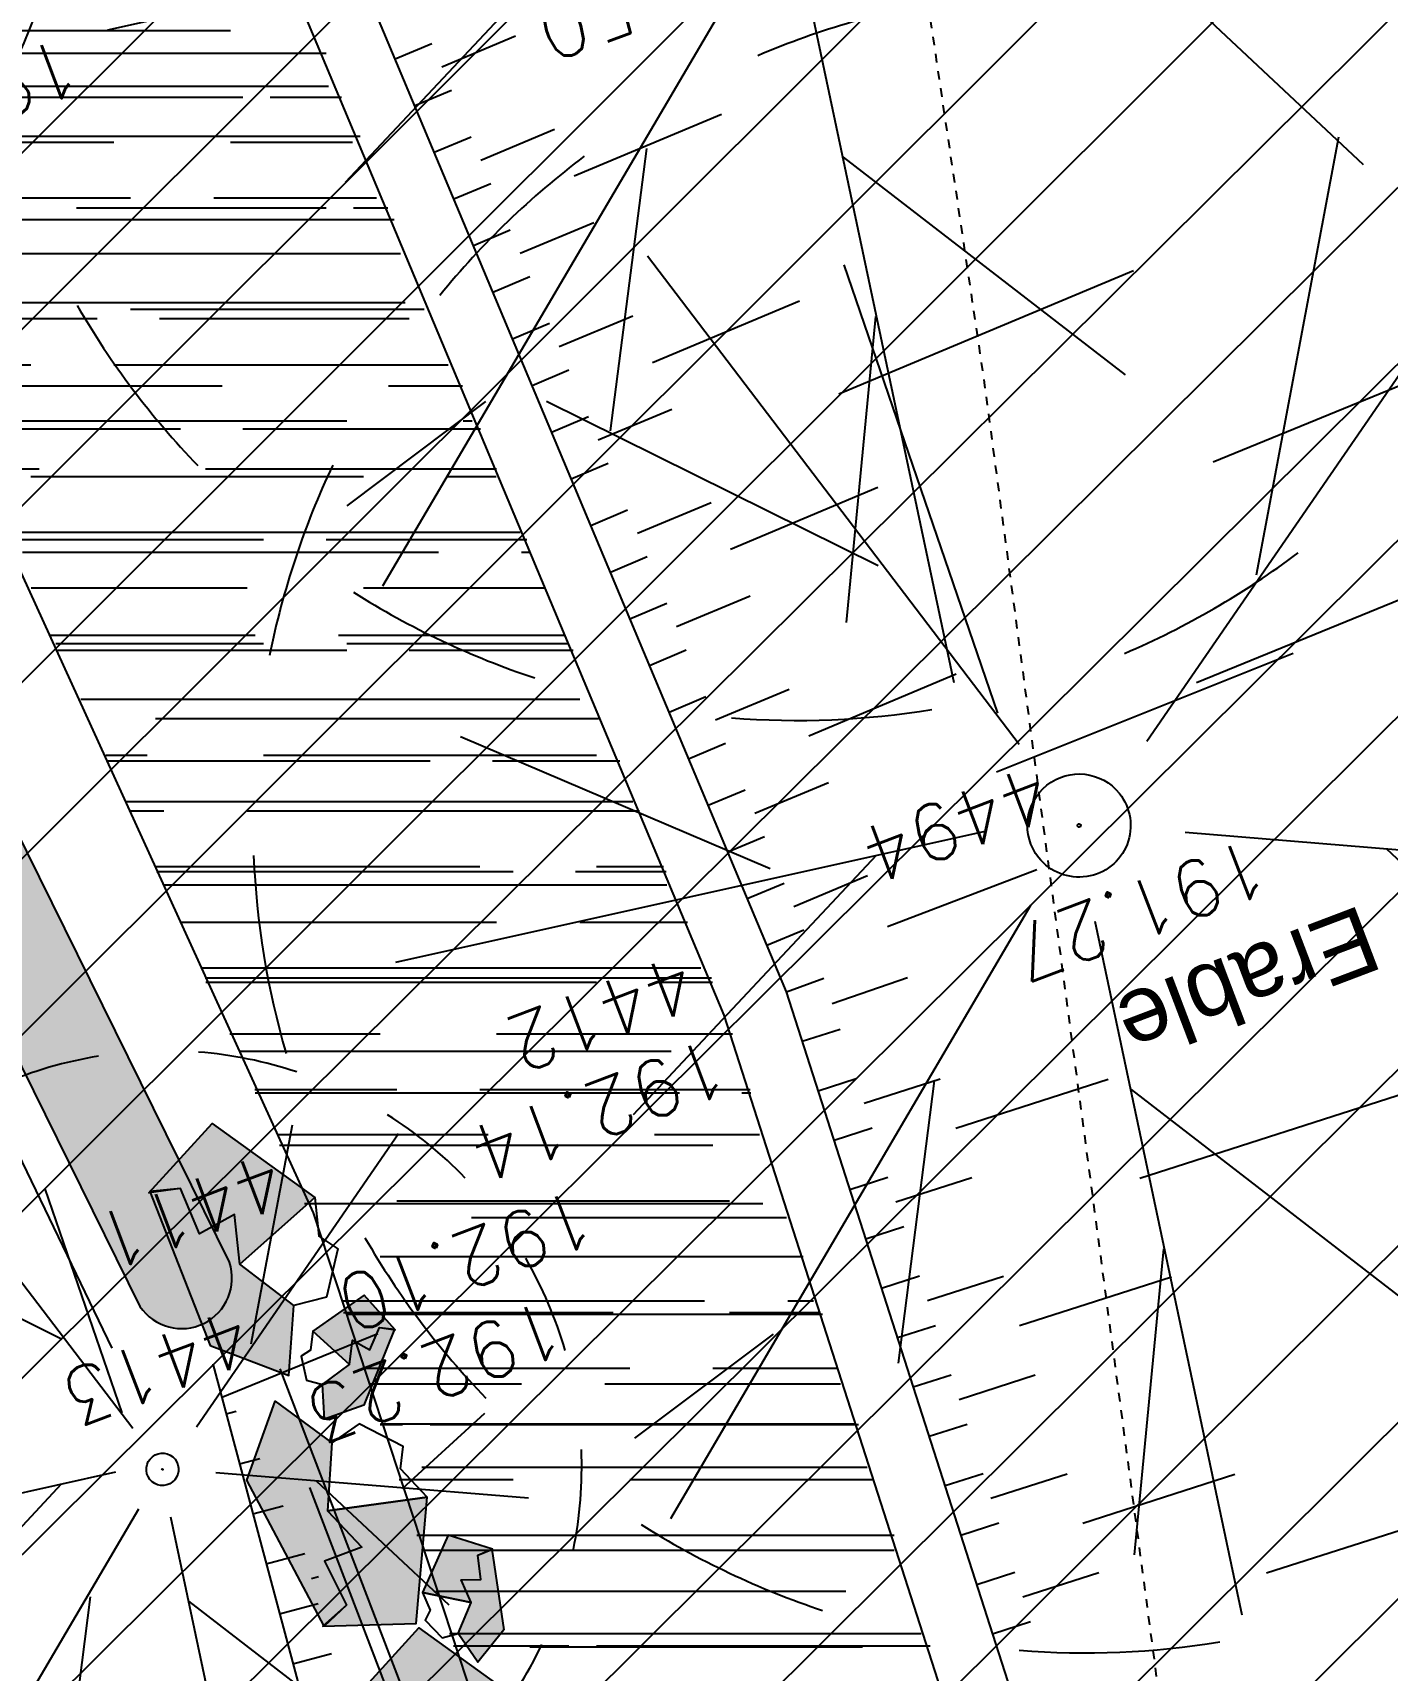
# Model space of a CAD drawing. Header units: centimetres. Extents: x 212517 to 243222, y -357108 to -330212.
# Drawn here: x 233411 to 234226, y -350851 to -349867 of the extents above; entities that cross this region are included whole.
import ezdxf
from ezdxf.enums import TextEntityAlignment as Align
from ezdxf.lldxf.tags import DXFTag

# ---------------------------------------------------------------- set-up
doc = ezdxf.new("R2010")
doc.units = ezdxf.units.CM
doc.linetypes.add('STYLE_01', pattern=[0.41664, 0.20828, -0.20836])
doc.layers.get('0').update_dxf_attribs({"color": 252})
for name, color, linetype in [('DWG_280-140115-P - ALTEA-CANA', 252, 'Continuous'), ('Fond topo - ESPACE_BOISE', 252, 'Continuous'), ('Fond topo - TAL', 252, 'Continuous'), ('Fond topo - TAL_HAC', 252, 'Continuous'), ('Fond topo - VEG', 252, 'Continuous'), ('Fond topo - VEG_TXT_ESSENCE', 252, 'Continuous'), ('Fond topo - Z_500', 252, 'Continuous'), ('prlm-VRD', 2, 'Continuous'), ('SA - béton balayé', 252, 'Continuous'), ('SA - EBC', 252, 'Continuous'), ('SA - rochers', 252, 'Continuous')]:
    doc.layers.add(name, color=color, linetype=linetype)
for name, color, linetype, plot in [('Fond topo - N', 252, 'Continuous', False), ('Fond topo - NCACHE', 252, 'Continuous', False), ('Fond topo - ZCACHE', 252, 'Continuous', False)]:
    doc.layers.add(name, color=color, linetype=linetype, plot=plot)
doc.layers.add('Fond topo - P', color=252, linetype='Continuous', lineweight=50)
doc.layers.add('Fond topo - VOI', color=252, linetype='Continuous', lineweight=25)
doc.styles.add('2000_ARIAL', font='arial.ttf', dxfattribs={"height": 0.400000006})
doc.styles.add('SIMPLEX', font='simplex_.ttf', dxfattribs={"height": 1.25})
tags = doc.linetypes.add('L1', pattern=[1.0000000298023224, 0.6000000238418579, -0.4000000059604645]).pattern_tags.tags
tags[6:7] = [DXFTag(74, 4), DXFTag(75, 0), DXFTag(340, '0'), DXFTag(46, 0.0), DXFTag(50, 0.0), DXFTag(44, 0.0), DXFTag(45, 0.0)]
tags[4:5] = [DXFTag(74, 4), DXFTag(75, 0), DXFTag(340, '0'), DXFTag(46, 0.0), DXFTag(50, 0.0), DXFTag(44, 0.0), DXFTag(45, 0.0)]
tags = doc.linetypes.add('L16', pattern=[0.37500001490116125, 0.300000011920929, -0.07500000298023224]).pattern_tags.tags
tags[6:7] = [DXFTag(74, 4), DXFTag(75, 0), DXFTag(340, '0'), DXFTag(46, 0.0), DXFTag(50, 0.0), DXFTag(44, 0.0), DXFTag(45, 0.0)]
tags[4:5] = [DXFTag(74, 4), DXFTag(75, 0), DXFTag(340, '0'), DXFTag(46, 0.0), DXFTag(50, 0.0), DXFTag(44, 0.0), DXFTag(45, 0.0)]
tags = doc.linetypes.add('L8', pattern=[0.22500000894069674, 0.1500000059604645, -0.07500000298023224]).pattern_tags.tags
tags[6:7] = [DXFTag(74, 4), DXFTag(75, 0), DXFTag(340, '0'), DXFTag(46, 0.0), DXFTag(50, 0.0), DXFTag(44, 0.0), DXFTag(45, 0.0)]
tags[4:5] = [DXFTag(74, 4), DXFTag(75, 0), DXFTag(340, '0'), DXFTag(46, 0.0), DXFTag(50, 0.0), DXFTag(44, 0.0), DXFTag(45, 0.0)]
pattern_1 = [(349.2763985886067, (-277130161.1279894, -473864756.7787022), (117.3825536141096, 28.65896207176165), [749.9999999999999, -99.99999999999999, 250, -49.99999999999999]), (349.2763985886067, (-277130091.1375459, -473864744.5890418), (-36.75306622226226, 74.64222748057564), [150, -16.5, 299.9999999999999, -37.49999999999999]), (349.2763985886067, (-277130128.6565508, -473864719.6726964), (261.6928111209335, -15.46358973923611), [399.9999999999999, -69.99999999999999, 200, -49.99999999999999])]

# ---------------------------------------------------------------- blocks, each defined once
blk = doc.blocks.new('PTOPO')
at = {"layer": 'Fond topo - NCACHE', "style": 'SIMPLEX'}
blk.add_attdef('MAT', text='', height=0.34, dxfattribs=at).set_placement((0.09999999986030161, -0.09999999962747097), align=Align.TOP_LEFT)
at = {"layer": 'Fond topo - ZCACHE', "style": 'SIMPLEX'}
blk.add_attdef('ALT', (0.09999999986030161, 0.09999999962747097), '', height=0.34, dxfattribs=at)
blk = doc.blocks.new('VEG12')
at = {"ltscale": 2}
for p, q in [((0.01815258799999997, 0.057406781), (0.100441039, 0.47293725)), ((0.05749608, 0.253444298), (0.145517598, 0.414706841)), ((0.037902722, 0.15845596), (-0.06593155700000003, 0.344147082)), ((-0.158788295, 0.086017079), (-0.245985314, 0.284587218)), ((0.04981112299999996, 0.033821695), (0.391570728, 0.285894318)), ((0.143890955, 0.107467204), (0.230033352, 0.253971609)), ((0.2917471699999999, 0.208620217), (0.392372872, 0.233301274)), ((-0.05229389700000003, 0.02983962500000001), (-0.383643778, 0.204631851)), ((0.122915307, -0.02992704099999999), (0.317230371, 0.05540147100000001)), ((0.057557527, -0.01766878999999999), (0.411943876, -0.08413611500000001)), ((-0.05265807700000003, -0.029192154), (-0.412380265, -0.256628677)), ((-0.09359106700000003, -0.049762263), (-0.2956446150000001, -0.04653133200000001)), ((0.184132294, -0.04763066399999999), (0.323120213, -0.192805613)), ((0.01825986499999999, -0.057372749), (0.107637982, -0.4128258760000001)), ((0.02259491799999996, -0.07955337300000001), (0.001649748999999978, -0.36183712)), ((-0.151821475, -0.09483882200000002), (-0.2999525240000001, -0.315936062)), ((0.05371548199999998, -0.188497704), (0.197263789, -0.356749422))]:
    blk.add_line(p, q, dxfattribs=at)
for start, end in [(90, 103.8461539085843), (62.30769199853572, 76.15384597947835), (34.61538499867542, 48.46153799321151), (6.923076979206323, 20.76923090842763), (339.2307689837768, 353.0769230207937), (311.5384620067885, 325.3846150013246), (283.8461540205217, 297.6923080014643), (256.1538460914157, 270)]:
    blk.add_arc((0, 0), 0.496982058, start, end, dxfattribs=at)
blk = doc.blocks.new('VEG14')
at = {"ltscale": 2, "flags": 128}
for points in [[(0.5, 0, -1), (-0.5, 0, -1)], [(0.016, 0, -1), (-0.016, 0, -1)]]:
    blk.add_lwpolyline(points, format="xyb", close=True, dxfattribs=at)
blk = doc.blocks.new('VEG12A')
at = {"ltscale": 2}
for p, q in [((0.01815258799999997, 0.057406781), (0.100441039, 0.47293725)), ((0.05749608, 0.253444298), (0.145517598, 0.414706841)), ((0.037902722, 0.15845596), (-0.06593155700000003, 0.344147082)), ((-0.158788295, 0.086017079), (-0.245985314, 0.284587218)), ((0.04981112299999996, 0.033821695), (0.391570728, 0.285894318)), ((0.143890955, 0.107467204), (0.230033352, 0.253971609)), ((0.2917471699999999, 0.208620217), (0.392372872, 0.233301274)), ((-0.05229389700000003, 0.02983962500000001), (-0.383643778, 0.204631851)), ((-0.25001839, 0.135126714), (-0.3755999820000001, 0.091127132)), ((0.122915307, -0.02992704099999999), (0.317230371, 0.05540147100000001)), ((0.057557527, -0.01766878999999999), (0.411943876, -0.08413611500000001)), ((-0.05265807700000003, -0.029192154), (-0.412380265, -0.256628677)), ((-0.09359106700000003, -0.049762263), (-0.2956446150000001, -0.04653133200000001)), ((0.01825986499999999, -0.057372749), (0.107637982, -0.4128258760000001)), ((0.184132294, -0.04763066399999999), (0.323120213, -0.192805613)), ((-0.151821475, -0.09483882200000002), (-0.2999525240000001, -0.315936062)), ((0.02259491799999996, -0.07955337300000001), (0.001649748999999978, -0.36183712)), ((0.05371548199999998, -0.188497704), (0.197263789, -0.356749422))]:
    blk.add_line(p, q, dxfattribs=at)
for start, end in [(90, 103.8461539085843), (62.30769199853572, 76.15384597947835), (117.6923078993823, 131.5384619204946), (34.61538499867542, 48.46153799321151), (145.3846149358338, 159.2307690506909), (6.923076979206323, 20.76923090842763), (173.0769230068974, 186.9230769931026), (339.2307689837768, 353.0769230207937), (200.7692310571047, 214.6153850641662), (311.5384620067885, 325.3846150013246), (228.4615380795054, 242.3076921006177), (283.8461540205217, 297.6923080014643), (256.1538460914157, 270)]:
    blk.add_arc((0, 0), 0.496982058, start, end, dxfattribs=at)
blk = doc.blocks.new('VEG14A')
at = {"ltscale": 2, "flags": 128}
for points in [[(0.5, 0, -1), (-0.5, 0, -1)], [(0.016, 0, -1), (-0.016, 0, -1)]]:
    blk.add_lwpolyline(points, format="xyb", close=True, dxfattribs=at)
blk = doc.blocks.new('A$C1F970F0F')
at = {"layer": 'Fond topo - VEG'}
h = blk.add_hatch(dxfattribs=at)
h.set_pattern_fill('TP146*131', color=256, scale=10.0000001, angle=-10.72360141139323, style=0, pattern_type=2)
h.set_pattern_definition([(285.3992554984506, (4218.245252797311, -53.08719746105953), (61.48212286422702, -34.92776358583657), [3.826834338268344, -96.17316696173167]), (285.3992554984506, (4227.152364977746, -50.63389450831778), (61.48212286422702, -34.92776358583657), [3.826834338268344, -96.17316696173167]), (330.3992554984506, (4219.261444230525, -56.77664401392883), (96.40988096387665, 26.55435775694709), [3.826834338268341, -66.88384466883839]), (330.3992554984506, (4223.824976477768, -48.74361750377602), (96.40988096387665, 26.55435775694709), [3.826834338268341, -66.88384466883839]), (60.39925549845064, (4218.250479091198, -53.08575789784675), (-26.55435775694712, 96.40988096387666), [3.826834338268343, -66.88384466883844]), (60.39925549845064, (4226.278279424963, -57.65072958837357), (-26.55435775694712, 96.40988096387666), [3.826834338268343, -66.88384466883844]), (15.39925549845063, (4222.588780167704, -58.66693542461473), (34.92776358583657, 61.48212286422704), [3.826834338268344, -96.17316696173167]), (15.39925549845063, (4220.135529783309, -49.75980893387305), (34.92776358583657, 61.48212286422704), [3.826834338268344, -96.17316696173167]), (285.3992554984506, (4208.72523806733, -27.77070199126297), (35.56155574944692, -16.13616383094131), [0, -50.0000005]), (285.3992554984506, (4213.343648920316, -22.39533060880672), (35.56155574944692, -16.13616383094131), [0, -50.0000005]), (285.3992554984506, (4202.580903303423, -21.14751040649344), (35.56155574944692, -16.13616383094131), [0, -50.0000005]), (285.3992554984506, (4189.010681100694, -34.61032662504033), (35.56155574944692, -16.13616383094131), [0, -50.0000005]), (285.3992554984506, (4188.833803555095, -41.34922975312656), (35.56155574944692, -16.13616383094131), [0, -50.0000005]), (285.3992554984506, (4203.28188677985, -48.59994287851623), (35.56155574944692, -16.13616383094131), [0, -50.0000005]), (285.3992554984506, (4207.953134415947, -45.26167525565927), (35.56155574944692, -16.13616383094131), [0, -50.0000005]), (285.3992554984506, (4210.716437370911, -52.49249260935665), (35.56155574944692, -16.13616383094131), [0, -50.0000005]), (285.3992554984506, (4208.293088175391, -39.61570604268059), (35.56155574944692, -16.13616383094131), [0, -50.0000005]), (285.3992554984506, (4197.709542122073, -43.11575451647809), (36.35818652742974, -19.02846042423365), [0, -55.00000055])])
h.paths.add_polyline_path([(4191.022217606158, -45.80052894719961), (4384.600061525354, -748.6161293241817), (4578.399982274141, -1445.420065696627), (4578.637851618671, -1448.120009078492), (4578.633420243222, -1450.830406783421), (4578.386723593138, -1453.529557835174), (4577.899736836808, -1456.195851156269), (4577.176359213838, -1458.807938434869), (4576.22238237736, -1461.344906045828), (4575.045444587558, -1463.786440974699), (4573.654969152337, -1466.112995085504), (4572.062089079649, -1468.305940236951), (4570.279557916548, -1470.347718507805), (4568.32164784318, -1472.221982141246), (4566.20403516245, -1473.913724467109), (4563.94367468684, -1475.409400380163), (4561.558664404674, -1476.697034456113), (4559.068100161698, -1477.766317224006), (4556.491923073998, -1478.608687265789), (4553.850759607797, -1479.217399983889), (4551.165756513928, -1479.587581744965), (4548.458411837045, -1479.716268588215), (4545.75040207861, -1479.602430081946), (4543.063409462244, -1479.246977749142), (4540.418947666128, -1478.652757562773), (4537.838189939872, -1477.824527347502), (4535.34179959613, -1476.768918138077), (4532.949764073509, -1475.494382185479), (4530.681235689527, -1474.011124030813), (4528.554377758955, -1472.33101951458), (4526.586219153329, -1470.467520744592), (4524.792518289512, -1468.435548062665), (4523.187636652687, -1466.251370831034), (4521.784423868289, -1463.932476661688), (4520.59411506052, -1461.497432451097), (4520.594115192232, -1461.497432381253), (4326.77407180272, -764.6211454302522), (4133.176286331561, -61.73314431329868), (4132.952038873006, -59.03582887234757), (4132.969379402944, -56.329263481098), (4133.228169369178, -53.63504276410981), (4133.726344098792, -50.97466331217447), (4134.459928700922, -48.36935124210254), (4135.423070193123, -45.83989368199855), (4136.608084023934, -43.40647231935827), (4138.005515202459, -41.08850265383592), (4139.604214246384, -38.90447908951035), (4141.39142534263, -36.87182736370755), (4143.352889259243, -35.00676517228362), (4145.472955740738, -33.3241734061213), (4147.73470962249, -31.83747690521341), (4150.120105103862, -30.55853756362569), (4152.610109685048, -29.49755959640834), (4155.184856552443, -28.66300825492999), (4157.823802488514, -28.0615422899715), (4160.50589226698, -27.69796034454146), (4163.209726268276, -27.57516350170624), (4165.913731331164, -27.69413152597338), (4168.596333251699, -28.05391505659838), (4171.236128332013, -28.65164382963133), (4173.81205424093, -29.48254841905248), (4176.303558777829, -30.53999930611212), (4178.690762781759, -31.81555972155695), (4180.954619634917, -33.29905196625941), (4183.077066635567, -34.97864001215999), (4185.041169440252, -36.84092292349533), (4186.831257115801, -38.87104195010374), (4188.433047089165, -41.05279954658408), (4189.833759295565, -43.36878800472334)])
at = {"layer": 'SA - béton balayé'}
h = blk.add_hatch(dxfattribs=at)
h.set_pattern_fill('BETON_BALAYE', color=256, scale=49.99999999999999, angle=-10.72360141139323, style=0, pattern_type=2)
h.set_pattern_definition(pattern_1)
h.paths.add_polyline_path([(4533.192896842566, 236.9590782590353), (4647.689449561236, -149.636488564905), (4746.352122538518, -642.243459669855), (4898.077129065638, -1354.668971112381), (4990.027461718793, -2094.77839309662), (5021.209996846888, -2419.063814886839), (5045.042919798527, -2502.419951333245), (4755.452634422306, -2567.47380276886), (4721.617943937852, -2098.858421756516), (4633.29666137313, -1425.46548323056), (4461.038475485748, -724.9450425888687), (4336.211253093843, -190.8626816253246), (4294.257764984838, -49.15386160802848), (4252.599676299415, 32.25277447435792)])
h = blk.add_hatch(dxfattribs=at)
h.set_pattern_fill('BETON_BALAYE', color=256, scale=49.99999999999999, angle=-10.72360141139323, style=0, pattern_type=2)
h.set_pattern_definition(pattern_1)
edge = h.paths.add_edge_path()
edge.add_arc((5358.091332811397, -2406.5003897603), 327.4139141548844, 197.0353200627598, 248.6714325875425)
edge.add_line((5239.005744553338, -2711.489723728723), (5354.800928152768, -2670.843148670674))
edge.add_line((5354.800928152768, -2670.843148670674), (5445.831428399385, -2528.10670157766))
edge.add_line((5445.831428399385, -2528.106701577661), (5524.939717540758, -2152.462322599101))
edge.add_line((5524.939717540758, -2152.462322599101), (5588.808554118679, -1772.826003617761))
edge.add_line((5588.808554118679, -1772.826003617761), (5596.889083904324, -1066.990457735349))
edge.add_line((5596.889083904324, -1066.990457735349), (5885.902256092508, -1066.084975682855))
edge.add_line((5885.902256092508, -1066.084975682855), (5885.433544670602, -1160.638824703835))
edge.add_line((5885.433544670601, -1160.638824703835), (5929.806132878227, -1224.214564401809))
edge.add_line((5929.806132878228, -1224.214564401809), (5882.232637045039, -1815.085634098996))
edge.add_line((5882.232637045039, -1815.085634098996), (5846.967217674753, -2176.497257896935))
edge.add_line((5846.967217674752, -2176.497257896935), (5783.590593702197, -2717.673661949677))
edge.add_line((5783.590593702197, -2717.673661949676), (5736.967683509527, -2987.71145076046))
edge.add_arc((5322.836185402772, -2830.552333082458), 442.949078330087, 324.08482527455766, 339.2187040935265, ccw=False)
edge.add_arc((5393.318158206119, -2843.383449414451), 379.6041132646011, 288.33551275161386, 319.40786575171865, ccw=False)
edge.add_arc((5315.276949875861, -2562.613601937902), 670.8210163537169, 258.08161623541537, 287.118674714722, ccw=False)
edge.add_arc((5276.252106989228, -2691.399666949642), 536.8769334285904, 239.1203115152312, 259.31827396408, ccw=False)
edge.add_line((5000.706982394531, -3152.172632686719), (4932.207642367547, -3081.259965061483))
edge.add_line((4932.207642367547, -3081.259965061484), (4772.00721949915, -2796.814362761385))
edge.add_line((4772.00721949915, -2796.814362761385), (4755.452634422306, -2567.47380276886))
edge.add_line((4755.452634422306, -2567.47380276886), (4758.579044436935, -2566.940473468178))
edge.add_line((4758.579044436935, -2566.940473468178), (5045.042919798527, -2502.419951333245))
at = {"layer": 'SA - EBC'}
h = blk.add_hatch(dxfattribs=at)
h.set_pattern_fill('_USER', color=256, scale=74.99999999999999, angle=-325.7236014113932, style=0, pattern_type=0)
h.set_pattern_definition([(34.27639858860678, (-277130161.1279894, -473864756.7787022), (-42.238928459823, 61.97477650275113), [])])
edge = h.paths.add_edge_path()
edge.add_line((5801.470568619522, -3162.013069131843), (4083.559282644929, -3271.123614088357))
edge.add_line((4083.559282644929, -3271.123614088356), (4014.481307725509, -3717.332461968055))
edge.add_line((4014.48130772551, -3717.332461968055), (3135.517961824245, -3810.19300101904))
edge.add_line((3135.517961824245, -3810.19300101904), (2274.245008604417, -3693.648081323564))
edge.add_line((2274.245008604417, -3693.648081323564), (1554.636776175834, -3420.099318784944))
edge.add_arc((2508.775769578408, -2315.674454232369), 1459.498372788833, 157.1868533427094, 229.1754823893534, ccw=False)
edge.add_arc((1966.013830892235, -2087.371785851423), 870.6752834691503, 94.3015183869224, 157.1868533106914, ccw=False)
edge.add_line((1900.708697991695, -1219.149067345796), (2859.239020416566, -1223.495634912559))
edge.add_arc((3100.860739749298, 1265.329539486049), 2500.526305395239, 264.4549516394795, 302.9422754293212)
edge.add_arc((4209.331858878893, -445.3369775435177), 462.1229708170858, 302.9422754305585, 376.8336969250394)
edge.add_arc((2214.122706379954, -1049.006753214115), 2546.655714682971, 16.8336969158998, 38.14703645440247)
edge.add_arc((3041.32627014761, -399.2990096244524), 1494.806919462396, 38.14703657403813, 72.97328584086019)
edge.add_line((3479.031970107599, 1029.988031775616), (2182.437305702805, 1414.38613606858))
edge.add_line((2182.437305702805, 1414.38613606858), (1056.590900019184, 1822.819186472099))
edge.add_arc((1766.412018482452, 3779.442320525911), 2081.398594438606, 212.7495497786225, 250.0603089288685, ccw=False)
edge.add_line((15.86575126143373, 2653.472571668582), (-104.0907319930869, 3091.26353710603))
edge.add_line((-104.0907319930869, 3091.26353710603), (-169.6986146466322, 3639.54836895815))
edge.add_line((-169.6986146466322, 3639.548368958149), (-35.58090533515337, 6158.014854826562))
edge.add_arc((-194.3533792400212, 7143.826589584332), 998.5156357593988, 279.1493507374978, 373.962283499627)
edge.add_arc((2392.201579171132, 7786.918955579627), 1666.786287877102, 172.6269749467245, 193.9622835974407, ccw=False)
edge.add_arc((-45.50651600643437, 8102.354993671941), 791.2455775503726, -7.373025019439765, 16.43829965925021)
edge.add_line((713.3969204091394, 8326.263765657093), (486.7428317772967, 9142.81155059313))
edge.add_line((486.7428317772967, 9142.811550593131), (1338.845530021721, 9564.23852196786))
edge.add_line((1338.845530021721, 9564.23852196786), (1632.623584095551, 8945.24637913095))
edge.add_line((1632.623584095551, 8945.246379130947), (1394.029444699765, 8829.874494032001))
edge.add_line((1394.029444699765, 8829.874494032001), (1731.997733793977, 8131.230781666551))
edge.add_arc((1233.216649704336, 7889.945865525577), 554.0766919865823, -19.640967550384175, 25.815335324856676, ccw=False)
edge.add_line((1755.055695752756, 7703.706797235046), (1558.214479468655, 6807.520788570679))
edge.add_line((1558.214479468655, 6807.52078857068), (1570.021725572625, 6609.158708993335))
edge.add_line((1570.021725572625, 6609.158708993335), (1852.913141606868, 5734.125706863067))
edge.add_line((1852.913141606869, 5734.125706863067), (2726.748207475315, 4020.986816292172))
edge.add_line((2726.748207475315, 4020.986816292172), (3802.352916265851, 4004.947770972833))
edge.add_arc((8355.58168857983, 5950.706307988518), 4951.552134169374, 203.138762427905, 230.8301436200186)
edge.add_arc((13583.66465597079, 12367.85935474512), 13228.79229856088, 230.8301435441083, 233.1638398044412)
edge.add_line((5652.622255943647, 1780.153648245416), (4998.697813068342, 1820.441475819727))
edge.add_line((4998.697813068342, 1820.441475819727), (4863.841220233488, 767.0816613875431))
edge.add_line((4863.841220233488, 767.0816613875434), (5595.355488733695, 631.185878681516))
edge.add_line((5595.355488733695, 631.1858786815158), (5852.747939948536, -2020.707044821664))
edge.add_line((5852.747939948536, -2020.707044821665), (5881.394298709887, -2966.563612924887))
edge.add_line((5881.394298709887, -2966.563612924887), (5801.470568619523, -3162.013069131842))
at = {"layer": 'SA - rochers'}
for points in [[(4563.950499967586, -1425.192057410286), (4557.666487905288, -1396.268634937613), (4538.636176951392, -1395.327955219579), (4583.6252409961, -1361.464048258148), (4636.030887047504, -1416.732748717583), (4584.238368497852, -1447.698331375134), (4586.671898294929, -1417.773097711759)], [(4584.238368497852, -1447.698331375134), (4586.671898294929, -1417.773097711759), (4563.950499967586, -1425.192057410286), (4557.666487905288, -1396.268634937613), (4539.363809990181, -1394.780255462054), (4557.722180713137, -1492.445153542664), (4600.746397004524, -1518.809128726944), (4611.68505002234, -1478.072128470351)], [(4651.46232277216, -1512.734425681113), (4659.759452005213, -1500.659137966504), (4668.655136524114, -1503.792839685122), (4654.384946929491, -1479.849530092305), (4620.020460663918, -1495.356543020901), (4637.95082498932, -1519.246278592834), (4642.441329698813, -1505.079023751538)], [(4637.95082498932, -1519.246278592834), (4642.441329698813, -1505.079023751538), (4651.46232277216, -1512.734425681113), (4659.759452005213, -1500.659137966504), (4668.424336876614, -1503.405591496683), (4641.71838568752, -1544.715726420164), (4617.066728850978, -1548.736219185845), (4619.685513148323, -1528.021972929113)], [(4608.589091213094, -1603.132576869247), (4624.725989663407, -1628.451387915548), (4601.171365603848, -1632.51126524643), (4609.133120091462, -1661.018521429502), (4593.647792360236, -1670.888066595288), (4564.234515912593, -1575.965354745483), (4589.949963827856, -1532.550401856048), (4618.658869323083, -1563.45276555375)], [(4601.171365603848, -1632.51126524643), (4609.133120091462, -1661.018521429502), (4592.748545116305, -1670.743916972604), (4648.34840427264, -1679.65658978377), (4668.849181792391, -1606.303341108946), (4608.589091213094, -1603.132576869247), (4624.725989663407, -1628.451387915548)], [(4691.386883829834, -1660.798974679088), (4692.326970757488, -1646.178059431413), (4701.572118646453, -1644.312440900713), (4677.051197940468, -1631.05933446335), (4655.481666286374, -1661.980858769796), (4683.118605607729, -1673.312981917292), (4679.717817169345, -1658.845418816148)], [(4683.118605607729, -1673.312981917292), (4679.717817169345, -1658.845418816148), (4691.386883829834, -1660.798974679088), (4692.326970757488, -1646.178059431413), (4701.175528341806, -1644.098091138472), (4699.401353042155, -1693.256888817668), (4680.289356222356, -1709.337937234857), (4671.927298598012, -1690.206444310176)], [(4629.709953167548, -1746.242940582434), (4623.425941082373, -1717.319518105428), (4604.395630145807, -1716.378838295887), (4649.384694190515, -1682.514931334456), (4701.790340241919, -1737.783631793892), (4649.997821692267, -1768.749214451443), (4652.431351494891, -1738.823980883906)]]:
    blk.add_hatch(color=250, dxfattribs=at).paths.add_polyline_path(points)
at = {"layer": 'DWG_280-140115-P - ALTEA-CANA', "linetype": 'STYLE_01', "ltscale": 25, "elevation": 9.999999999999998e-08, "flags": 128}
blk.add_lwpolyline([(5043.004125510934, -2459.255041660273), (5122.727729839645, -1010.298626305045), (5206.499599843033, 1109.868669945372), (5375.865241031976, 3373.505670248891), (5731.166894470631, 4674.090360429283), (5963.608433077427, 4936.073710200793)], dxfattribs=at)
at = {"layer": 'Fond topo - ESPACE_BOISE', "linetype": 'L1', "ltscale": 2, "flags": 128}
blk.add_lwpolyline([(5801.470568619522, -3162.013069131843), (4083.559282644929, -3271.123614088356), (4014.48130772551, -3717.332461968055), (3135.517961824245, -3810.19300101904), (2274.245008604417, -3693.648081323564), (1554.636776175834, -3420.099318784944, -0.3248648439675891), (1163.447808694293, -1749.787382690587, -0.2814891279475962), (1900.708697991695, -1219.149067345796), (2859.239020416566, -1223.495634912559, 0.1695292870025676), (4460.631470672048, -833.159289007697, 0.3340686001642133), (4651.652558133293, -311.5085830883972, 0.09326601102169153), (4216.884593398947, 524.0158635944096, 0.153138720952933), (3479.031970107599, 1029.988031775616), (2182.437305702805, 1414.38613606858), (1056.590900019184, 1822.819186472099, -0.1642525569996709), (15.86575126143373, 2653.472571668582), (-104.0907319930869, 3091.26353710603), (-169.6986146466322, 3639.548368958149), (-35.58090533515337, 6158.014854826562, 0.4390366150430304), (774.660880078399, 7384.751557306568, -0.09336270405047195), (739.1967976091219, 8000.81547627212, 0.104271961321091), (713.3969204091394, 8326.263765657093), (486.7428317772967, 9142.811550593131), (1338.845530021721, 9564.23852196786), (1632.623584095551, 8945.246379130947), (1394.029444699765, 8829.874494032001), (1731.997733793977, 8131.23078166655, -0.2009829630843761), (1755.055695752756, 7703.706797235046), (1558.214479468655, 6807.52078857068), (1570.021725572625, 6609.158708993335), (1852.913141606869, 5734.125706863067), (2726.748207475315, 4020.986816292172), (3802.352916265851, 4004.947770972833, 0.121417881002313), (5228.074839294609, 2111.882341611708, 0.01018302282179253), (5652.622255943647, 1780.153648245416), (4998.697813068342, 1820.441475819727), (4863.841220233488, 767.0816613875434), (5595.355488733695, 631.1858786815158), (5852.747939948536, -2020.707044821665), (5881.394298709887, -2966.563612924887)], format="xyb", close=True, dxfattribs=at)
at = {"layer": 'Fond topo - TAL', "ltscale": 2, "flags": 128}
for points in [[(5061.026343533264, -2415.235167242741), (5029.790696723543, -2090.397406961497), (4937.559194148144, -1348.024844368016), (4785.525409804475, -634.1494654716031), (4687.310738159489, -143.7792934825053), (4552.912099082351, 377.7859138851522), (4325.877774536786, 713.0623985788247), (4234.113545105186, 1171.189019949002), (3970.850318973242, 1625.920015199784)], [(4557.181620294075, -1503.525780934135), (4587.035447524832, -1906.626683375219), (4544.076306320706, -2302.163174684201), (4490.537556153314, -2932.435678888362)]]:
    blk.add_lwpolyline(points, dxfattribs=at)
at = {"layer": 'Fond topo - TAL', "linetype": 'L8', "ltscale": 2, "flags": 128}
for points in [[(4123.710914057731, -82.44495299158996), (4499.354348915273, -1482.980856528403)], [(4596.213381135264, -1513.928138076038), (4661.37342827655, -1874.653683479967)], [(4600.408800059324, -1587.296777915321), (4665.56884720061, -1948.02232331925)]]:
    blk.add_lwpolyline(points, dxfattribs=at)
at = {"layer": 'Fond topo - TAL_HAC', "ltscale": 2}
for p, q in [((4810.864373926914, -753.1286951104366), (4834.33794246085, -748.1295378220359)), ((4837.505313027192, -763.0019413825255), (4884.452450273217, -753.0036263655245)), ((4817.199114898774, -782.8735025801097), (4840.672683524216, -777.8743453090383)), ((4823.533855835974, -812.6183102327944), (4847.007424496076, -807.6191527787116)), ((4850.174795079746, -822.4915562476951), (4897.121932216937, -812.4932413048708)), ((4903.456673280303, -842.2380487918732), (4997.350947818796, -822.2414183875154)), ((4829.868596933999, -842.3631175367852), (4853.342165519924, -837.3639599738672)), ((4836.203337905858, -872.1079250064583), (4859.676906583289, -867.1087674608696)), ((4862.844277023466, -881.9811711870415), (4909.791414252163, -871.9828562615463)), ((4842.538078895048, -901.8527323846256), (4866.011647555149, -896.8535749305427)), ((4848.872819958413, -931.597539871628), (4872.346388492349, -926.5983825832275)), ((4875.513759058692, -941.470786143717), (4922.460896339376, -931.4724709437044)), ((4928.795637368083, -961.2172786137183), (5022.689911797741, -941.2206482835372)), ((4855.207560930273, -961.3423473413011), (4878.681129590374, -956.3431898872182)), ((5035.359393850296, -1000.710263148707), (5223.1479427318, -960.7170028716972)), ((4861.542301993639, -991.0871548283035), (4885.01587065374, -986.0879973742205)), ((4888.183241111246, -1000.960401008887), (4935.130378339943, -990.9620860833915)), ((4867.877042965498, -1020.831962297977), (4891.350611642929, -1015.832804752388)), ((5248.893607612457, -1082.625497223108), (5572.189612832894, -1016.500686829577)), ((4874.211784028864, -1050.576769784979), (4897.685352614789, -1045.577612222061)), ((4900.852723146471, -1060.450015965562), (4947.799860352292, -1050.451701035735)), ((4954.134601341481, -1080.196508413902), (5048.028875885521, -1060.199878105382)), ((4880.546525018053, -1080.321577163146), (4904.020093712813, -1075.322419526052)), ((4886.881265989913, -1110.06638463282), (4910.354834650015, -1105.067227178736)), ((4913.522205181697, -1119.939630922238), (4960.469342347999, -1109.941315700563)), ((4893.216007053279, -1139.811192119822), (4916.689575621875, -1134.81203464841)), ((4899.550748025139, -1169.555999589495), (4923.02431668524, -1164.556842135412)), ((4926.191687102541, -1179.429245857252), (4973.138824383225, -1169.430930657239)), ((4979.473565355085, -1199.175738126912), (5073.367839858919, -1179.179107905566)), ((4905.885488996999, -1199.300807059168), (4929.359057709087, -1194.301649330568)), ((5086.228685139522, -1241.485995694153), (5274.639272441127, -1204.533991849037)), ((4912.220230060364, -1229.045614546171), (4935.693798658071, -1224.046456795908)), ((4938.861169155095, -1238.918860722421), (4985.808306435779, -1228.920545522409)), ((4918.554971049552, -1258.790421924338), (4942.028539744313, -1253.791264287243)), ((4924.889712112918, -1288.53522941134), (4948.363280693296, -1283.536071752584)), ((4951.53065119032, -1298.408475679097), (4998.477788414158, -1288.410160278743)), ((5004.597842646487, -1320.743427296579), (5099.089530437455, -1303.792883391235)), ((4931.224453084778, -1318.280036881013), (4954.698021665155, -1313.280879222257)), ((4937.559194148144, -1348.024844368016), (4961.226418942113, -1344.042072862394)), ((4963.222742920691, -1360.020062052189), (5010.717896769981, -1353.076694388592)), ((4941.40217334364, -1378.95703450466), (4965.219066876391, -1375.998051237651)), ((4945.245152562014, -1409.889224645636), (4969.062046186269, -1406.930241395956)), ((4970.983535740695, -1422.396336693043), (5018.61732293722, -1416.478370468201)), ((5022.460302299086, -1447.410560351989), (5117.727876491107, -1435.574628338173)), ((4949.088131871892, -1440.821414803941), (4972.905025496149, -1437.862431554262)), ((4952.93111123376, -1471.753604687729), (4976.748004714522, -1468.794621695238)), ((5125.413835019359, -1497.439008637454), (5315.948983576004, -1473.767144073784)), ((4978.669494469976, -1484.260716556457), (5026.303281608965, -1478.342750510294)), ((4956.774090452132, -1502.685794828706), (4980.590984024401, -1499.726811853543)), ((4559.478068579067, -1534.533542448538), (4565.756315639109, -1534.068572947596)), ((4960.617069762011, -1533.617984987011), (4984.43396333428, -1530.659002011849)), ((4986.355452975352, -1546.125096851406), (5033.989240045712, -1540.207130792247)), ((4561.774516777411, -1565.541304420471), (4574.331011075649, -1564.611364978387)), ((4964.460049106549, -1564.550174962305), (4988.276942552652, -1561.591192152825)), ((5037.83221935559, -1571.139320950552), (5133.099793576722, -1559.303388657886)), ((4968.303028290264, -1595.482365286293), (4992.119921862532, -1592.523382311131)), ((4564.070965045072, -1596.54906602638), (4582.905706546848, -1595.154156826166)), ((4994.041411503604, -1607.989477150688), (5041.675198665469, -1602.071511108858)), ((4972.146007508637, -1626.414555427269), (4995.962901098234, -1623.455572360601)), ((4566.367413243418, -1627.556827998313), (4590.301863446817, -1625.784232052588)), ((4591.450087583421, -1641.288112903461), (4595.767749581384, -1640.968344944363)), ((4568.663861533955, -1658.564589608554), (4592.59831167982, -1656.791993841508)), ((4975.988986853174, -1657.346745402563), (4999.805880442772, -1654.387762335895)), ((5001.727370031855, -1669.85385744997), (5049.361157193721, -1663.935891408139)), ((5053.204136389219, -1694.868081544784), (5148.471710667885, -1683.032149073438)), ((4570.960309818946, -1689.572351122958), (4594.894759970358, -1687.79975545175)), ((4979.831966163053, -1688.278935560869), (5003.648859661144, -1685.319952476871)), ((4983.674945398756, -1719.211125610339), (5007.491839005683, -1716.252142452165)), ((5156.157669304973, -1744.896529298544), (5346.69281777566, -1721.224664813382)), ((5009.413328577437, -1731.718237657746), (5057.047115721974, -1725.800271707421)), ((4987.517924708634, -1750.143315768644), (5011.334818280903, -1747.184332793482))]:
    blk.add_line(p, q, dxfattribs=at)
at = {"layer": 'Fond topo - VEG', "linetype": 'L8', "ltscale": 2, "flags": 128}
blk.add_lwpolyline([(4191.022217606158, -45.80052894719961, 0.8679548466977351), (4133.176286331561, -61.73314431329868), (4326.77407180272, -764.6211454302522), (4520.594115192232, -1461.497432381253, 0.8701517295839482), (4578.399982274141, -1445.420065696627), (4384.600061525354, -748.6161293241817)], format="xyb", close=True, dxfattribs=at)
at = {"layer": 'Fond topo - VOI', "linetype": 'L16', "ltscale": 2, "flags": 128}
for points in [[(-410.4573954082604, 4496.281983435452), (-275.2797675438889, 3639.964293068524, 0.05175614001462255), (-25.75674943525667, 2954.12476405697, 0.07683847699775821), (242.3973429298351, 2566.944338701083, 0.01799232695016924), (602.5175779411827, 2213.735113210599), (898.3231434213683, 2004.634077694301), (1143.547512896615, 1887.824205350663), (1442.276114517919, 1769.658652589777), (1681.948853588895, 1683.954706367697), (2114.845544182086, 1578.014617527221), (2515.756121386211, 1462.263694100857), (2910.512600857042, 1321.392171708825), (3516.952153602057, 1025.948174333774), (3901.184930821766, 864.3683668971058), (4241.50575886574, 689.604471750609), (4497.895798403801, 355.994847623038), (4647.689449561236, -149.636488564905), (4746.352122538518, -642.243459669855), (4898.077129065638, -1354.668971112381), (4990.027461718793, -2094.77839309662), (5021.209996846888, -2419.063814886839), (5045.042919798527, -2502.419951333245, 0.2291964161509024), (5239.005744553338, -2711.489723728723), (5354.800928152768, -2670.843148670674), (5445.831428399385, -2528.106701577661), (5524.939717540758, -2152.462322599101), (5588.808554118679, -1772.826003617761), (5596.946294726647, -1078.989912171996), (5595.427037839852, -760.3391798385524), (5607.922173153986, 21.2368958841555), (5625.650588417848, 675.8970783981483), (5679.873644702147, 1402.6777603776)], [(1113.169076435483, 1614.544457789373, -0.002426532655408154), (1363.554939353563, 1522.505379938917, 0.01108269577173768), (1599.923292717213, 1440.234847178777, 0.002199676188283067), (1874.660297146564, 1352.718827440079, 0.00347098289485792), (2049.38919448178, 1299.234824079624, 0.008144483090189688), (2222.6218611107, 1250.579863394922, -0.006775138349132658), (2431.022144464181, 1192.66281336526, -0.01189088554474296), (2623.427408166431, 1131.368813427953, -0.01090445597054321), (2829.969218926352, 1055.039568515053, -0.01787369539097641), (3039.525210796052, 963.5753104291103, -0.008610107040065807), (3463.776332122894, 750.9941385496331, -0.006108992419635383), (3603.612183074546, 675.6974373326499, -0.009426701389239399), (3692.67804793272, 624.1069568697282, -0.04577587075853611), (3855.47516997701, 504.0686135215838, -0.03491605834605333), (4040.701065253342, 314.6279718482956, -0.005171303418082488), (4113.986337773101, 226.5540563774106, -0.008638596706901086), (4156.386231026273, 172.6365710435621, -0.01206913161195214), (4178.034076992609, 142.6300725480174, -0.003352022640495587), (4252.599676299415, 32.25277447435792, -0.05728176819019055), (4294.257764984838, -49.15386160802848, -0.03537220502369592), (4336.211253093843, -190.8626816253246), (4461.038475485748, -724.9450425888687), (4633.29666137313, -1425.46548323056), (4721.617943937852, -2098.858421756516), (4772.00721949915, -2796.814362761385), (4932.207642367547, -3081.259965061484)]]:
    blk.add_lwpolyline(points, format="xyb", dxfattribs=at)
at = {"layer": 'SA - rochers', "ltscale": 0.5, "elevation": 9.999999999999998e-08, "flags": 128}
for points in [[(4563.950499967586, -1425.192057410286), (4557.666487905288, -1396.268634937613), (4538.636176951392, -1395.327955219579), (4583.6252409961, -1361.464048258148), (4636.030887047504, -1416.732748717583), (4584.238368497852, -1447.698331375134), (4586.671898294929, -1417.773097711759)], [(4584.238368497852, -1447.698331375134), (4586.671898294929, -1417.773097711759), (4563.950499967586, -1425.192057410286), (4557.666487905288, -1396.268634937613), (4539.363809990181, -1394.780255462054), (4557.722180713137, -1492.445153542664), (4600.746397004524, -1518.809128726944), (4611.68505002234, -1478.072128470351)], [(4611.68505002234, -1478.072128470351), (4584.238368497852, -1447.698331375134), (4636.030887047504, -1416.732748717583), (4634.136323584769, -1440.030289248725), (4643.915308366662, -1449.619839329085), (4631.735124227997, -1476.771166946505)], [(4608.589091213094, -1603.132576869247), (4624.725989663407, -1628.451387915548), (4601.171365603848, -1632.51126524643), (4609.133120091462, -1661.018521429502), (4593.647792360236, -1670.888066595288), (4564.234515912593, -1575.965354745483), (4589.949963827856, -1532.550401856048), (4618.658869323083, -1563.45276555375)], [(4618.658869323083, -1563.45276555375), (4608.589091213094, -1603.132576869247), (4668.849181792391, -1606.303341108946), (4656.286204245662, -1586.592015507418), (4660.449897523693, -1573.543962760587), (4636.992615142225, -1555.232562611083)], [(4601.171365603848, -1632.51126524643), (4609.133120091462, -1661.018521429502), (4592.748545116305, -1670.743916972604), (4648.34840427264, -1679.65658978377), (4668.849181792391, -1606.303341108946), (4608.589091213094, -1603.132576869247), (4624.725989663407, -1628.451387915548)], [(4629.709953167548, -1746.242940582434), (4623.425941082373, -1717.319518105428), (4604.395630145807, -1716.378838295887), (4649.384694190515, -1682.514931334456), (4701.790340241919, -1737.783631793892), (4649.997821692267, -1768.749214451443), (4652.431351494891, -1738.823980883906)]]:
    blk.add_lwpolyline(points, close=True, dxfattribs=at)
at = {"layer": 'SA - rochers', "ltscale": 0.2475000023841858, "elevation": 9.999999999999998e-08, "flags": 128}
for points in [[(4651.46232277216, -1512.734425681113), (4659.759452005213, -1500.659137966504), (4668.655136524114, -1503.792839685122), (4654.384946929491, -1479.849530092305), (4620.020460663918, -1495.356543020901), (4637.95082498932, -1519.246278592834), (4642.441329698813, -1505.079023751538)], [(4619.685513148323, -1528.021972929113), (4637.95082498932, -1519.246278592834), (4620.020460663918, -1495.356543020901), (4616.524490829674, -1506.386104125301), (4610.247576752446, -1508.948155117342), (4610.74248328877, -1523.670156396145)], [(4637.95082498932, -1519.246278592834), (4642.441329698813, -1505.079023751538), (4651.46232277216, -1512.734425681113), (4659.759452005213, -1500.659137966504), (4668.424336876614, -1503.405591496683), (4641.71838568752, -1544.715726420164), (4617.066728850978, -1548.736219185845), (4619.685513148323, -1528.021972929113)], [(4691.386883829834, -1660.798974679088), (4692.326970757488, -1646.178059431413), (4701.572118646453, -1644.312440900713), (4677.051197940468, -1631.05933446335), (4655.481666286374, -1661.980858769796), (4683.118605607729, -1673.312981917292), (4679.717817169345, -1658.845418816148)], [(4683.118605607729, -1673.312981917292), (4679.717817169345, -1658.845418816148), (4691.386883829834, -1660.798974679088), (4692.326970757488, -1646.178059431413), (4701.175528341806, -1644.098091138472), (4699.401353042155, -1693.256888817668), (4680.289356222356, -1709.337937234857), (4671.927298598012, -1690.206444310176)], [(4671.927298598012, -1690.206444310176), (4683.118605607729, -1673.312981917292), (4655.481666286374, -1661.980858769796), (4658.129264889171, -1673.244217408997), (4654.050915961858, -1678.66001151298), (4662.017493966208, -1691.05016429467)]]:
    blk.add_lwpolyline(points, close=True, dxfattribs=at)
at = {"layer": 'Fond topo - P', "ltscale": 2}
ref = blk.add_blockref('PTOPO', (5062.406755273166, -700.0431757222184), dxfattribs=dict(at, xscale=99.99999999999994, yscale=99.99999999999994, zscale=99.99999999999994, rotation=190.0656205306617))
ref.add_attrib('MAT', '4417', dxfattribs={"layer": 'Fond topo - N', "color": 0, "ltscale": 2, "height": 33.99999999999999, "rotation": 190.0656204987762, "style": 'SIMPLEX'}).set_placement((5050.812913441267, -691.9448529718593), align=Align.TOP_LEFT)
ref.add_attrib('ALT', '191.50', (5054.308432527139, -711.6370175312417), dxfattribs={"layer": 'Fond topo - Z_500', "color": 0, "ltscale": 2, "height": 33.99999999999999, "rotation": 190.0656204987762, "style": 'SIMPLEX'})
ref = blk.add_blockref('PTOPO', (4461.038475485748, -724.9450425888687), dxfattribs=dict(at, xscale=99.99999999999994, yscale=99.99999999999994, zscale=99.99999999999994, rotation=190.0656205306617))
ref.add_attrib('MAT', '4408', dxfattribs={"layer": 'Fond topo - N', "color": 0, "ltscale": 2, "height": 33.99999999999999, "rotation": 190.0656204987762, "style": 'SIMPLEX'}).set_placement((4449.444633653848, -716.8467198385096), align=Align.TOP_LEFT)
ref.add_attrib('ALT', '192.71', (4619.335016451129, -702.821821373856), dxfattribs={"layer": 'Fond topo - Z_500', "color": 0, "ltscale": 2, "height": 33.99999999999999, "rotation": 190.0656204987762, "style": 'SIMPLEX'})
ref = blk.add_blockref('PTOPO', (5128.980099248517, -1282.473902888622), dxfattribs=dict(at, xscale=99.99999999999994, yscale=99.99999999999994, zscale=99.99999999999994, rotation=190.0656205306617))
ref.add_attrib('MAT', '4494', dxfattribs={"layer": 'Fond topo - N', "color": 0, "ltscale": 2, "height": 33.99999999999999, "rotation": 190.0656204987762, "style": 'SIMPLEX'}).set_placement((5117.386257329971, -1274.375580595792), align=Align.TOP_LEFT)
ref.add_attrib('ALT', '191.27', (5231.380558949199, -1308.598184409596), dxfattribs={"layer": 'Fond topo - Z_500', "color": 0, "ltscale": 2, "height": 33.99999999999999, "rotation": 190.0656204987762, "style": 'SIMPLEX'})
ref = blk.add_blockref('PTOPO', (4898.077129065638, -1354.668971112381), dxfattribs=dict(at, xscale=99.99999999999994, yscale=99.99999999999994, zscale=99.99999999999994, rotation=190.0656205306617))
ref.add_attrib('MAT', '4412', dxfattribs={"layer": 'Fond topo - N', "color": 0, "ltscale": 2, "height": 33.99999999999999, "rotation": 190.0656204987762, "style": 'SIMPLEX'}).set_placement((4886.483287233737, -1346.570648362022), align=Align.TOP_LEFT)
ref.add_attrib('ALT', '192.14', (4889.97880631961, -1366.262812921404), dxfattribs={"layer": 'Fond topo - Z_500', "color": 0, "ltscale": 2, "height": 33.99999999999999, "rotation": 190.0656204987762, "style": 'SIMPLEX'})
ref = blk.add_blockref('PTOPO', (4633.29666137313, -1425.46548323056), dxfattribs=dict(at, xscale=99.99999999999994, yscale=99.99999999999994, zscale=99.99999999999994, rotation=190.0656205306617))
ref.add_attrib('MAT', '4411', dxfattribs={"layer": 'Fond topo - N', "color": 0, "ltscale": 2, "height": 33.99999999999999, "rotation": 190.0656204987762, "style": 'SIMPLEX'}).set_placement((4621.70281954123, -1417.367160480201), align=Align.TOP_LEFT)
ref.add_attrib('ALT', '192.10', (4794.529418206362, -1440.333911483426), dxfattribs={"layer": 'Fond topo - Z_500', "color": 0, "ltscale": 2, "height": 33.99999999999999, "rotation": 190.0656204987762, "style": 'SIMPLEX'})
ref = blk.add_blockref('PTOPO', (4596.213381135264, -1513.928138076038), dxfattribs=dict(at, xscale=99.99999999999994, yscale=99.99999999999994, zscale=99.99999999999994, rotation=190.0656205306617))
ref.add_attrib('MAT', '4413', dxfattribs={"layer": 'Fond topo - N', "color": 0, "ltscale": 2, "height": 33.99999999999999, "rotation": 190.0656204987762, "style": 'SIMPLEX'}).set_placement((4584.619539303365, -1505.829815325679), align=Align.TOP_LEFT)
ref.add_attrib('ALT', '192.23', (4763.911144018694, -1502.255999905725), dxfattribs={"layer": 'Fond topo - Z_500', "color": 0, "ltscale": 2, "height": 33.99999999999999, "rotation": 190.0656204987762, "style": 'SIMPLEX'})
at = {"layer": 'Fond topo - VEG', "ltscale": 2, "zscale": 99.99999999999997}
for name, p, xscale, yscale, rotation in [('VEG12', (5067.353977417153, -697.4301947710094), 1006.399999999999, 1006.399999999999, 192.432705982593), ('VEG12', (5133.050154314063, -1280.324216559423), 1006.399999999999, 1006.399999999999, 192.432705982593), ('VEG12A', (4166.18206192523, -1433.561313235839), 503.1999999999997, 503.1999999999997, 192.432705982593), ('VEG14', (5128.980099248517, -1282.473902888622), 62, 62, 207.8417380991697), ('VEG12A', (4517.853053716334, -1559.028770512625), 503.1999999999997, 503.1999999999997, 192.432705982593), ('VEG14A', (4515.653628156369, -1560.190444233976), 19.38, 19.38, 207.8417380991697)]:
    blk.add_blockref(name, p, dxfattribs=dict(at, xscale=xscale, yscale=yscale, rotation=rotation))
at = {"layer": 'Fond topo - VEG_TXT_ESSENCE', "style": '2000_ARIAL'}
blk.add_text('Erable', height=39.99999999999999, rotation=190.0656205035111, dxfattribs=at).set_placement((5287.175660746822, -1360.631676079546))

msp = doc.modelspace()

# ---------------------------------------------------------------- block references
at = {"layer": 'prlm-VRD', "rotation": 10.72360141139323}
msp.add_blockref('A$C1F970F0F', (228762.2467792132, -350037.5300254133), dxfattribs=at)

doc.saveas('drawing.dxf')
